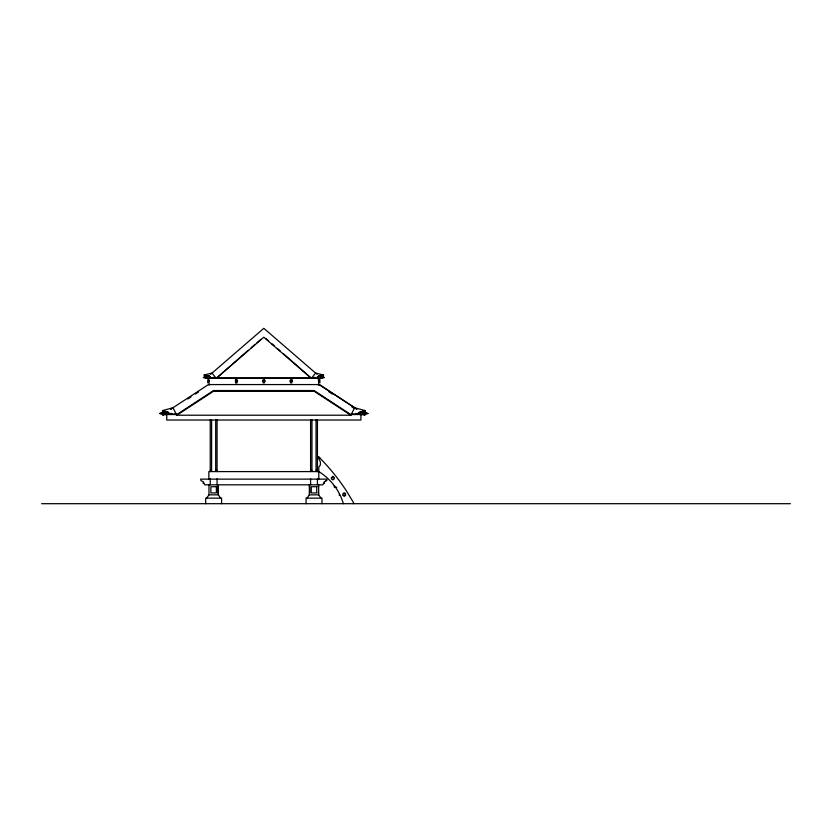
<?xml version="1.0" encoding="UTF-8"?>
<svg xmlns="http://www.w3.org/2000/svg" width="832" height="832" viewBox="0 0 832 832"><rect width="100%" height="100%" fill="white"/><g stroke="black" fill="none" stroke-linecap="round" stroke-linejoin="round"><path stroke-width="1.25" d="M360.911 414.554L365.102 414.565L367.942 413.494L362.752 413.015L365.113 412.266L365.113 410.582L354.661 407.753L350.813 415.22L176.821 415.22L172.983 407.753L162.531 410.582L162.562 412.266L159.702 413.494L162.562 414.554L166.743 414.554M176.821 415.22L213.533 391.217L213.533 390.551L314.101 390.551L350.813 414.554L360.246 413.494L359.06 412.266L365.113 410.582L358.914 412.724M350.813 415.22L314.101 391.217L314.101 390.551M365.092 410.582L365.092 412.266L367.942 413.494M353.392 503.693L353.6 502.726L346.102 490.412A209.175 209.175 0 0 0 334.818 474.843L331.781 471.12A209.175 209.175 0 0 0 322.161 460.387L318.791 456.955L318.791 458.994A6.438 6.438 0 0 1 320.008 465.722A2.527 2.527 0 0 0 318.791 467.303L318.791 479.107M177.091 414.554L162.49 414.534L162.999 415.22L165.058 413.847M318.562 381.222L319.072 380.921L318.573 381.222M209.747 377.51L210.184 376.667L208.728 375.96L204.121 374.993L205.046 376.667L208.728 375.96L209.747 377.51L216.258 378.352L263.827 337.21L311.397 378.352L317.897 377.51L318.916 375.96L323.534 374.993L322.608 376.667L318.916 375.96L317.46 376.667L317.897 377.51M350.553 414.554L365.154 414.534L364.645 415.22L362.554 413.847M206.627 498.15L208.978 494.842L208.978 484.786M306.987 498.15L309.348 494.842L309.348 484.786M283.244 353.6L311.397 378.352L315.598 373.079L323.534 374.993L317.46 376.667M318.864 377.946L318.521 385.185M213.533 390.551L176.821 414.554L167.43 413.494L168.615 412.266L162.552 410.582L168.761 412.724M211.588 419.848L211.588 470.298L210.226 471.588L210.226 419.848M311.958 419.848L311.958 470.298L310.586 471.588L310.586 419.848M205.046 376.667L203.403 377.51L205.962 378.352L208.905 375.804M210.631 374.317L263.827 328.307L317.023 374.317M213.023 377.322L216.258 378.352L248.29 350.241M251.202 347.724L255.081 344.365M257.026 342.68L260.915 339.321M162.562 414.554L166.826 411.767M170.893 409.105L208.437 384.571L319.218 384.571L356.845 409.146L354.682 407.753M187.793 399.006L191.027 396.885M195.385 394.046L198.619 391.924M170.83 409.146L172.983 407.753M318.302 380.276L318.302 379.527M325.978 480.854L324.126 481.905A1.342 1.342 0 0 0 324.626 483.153A1.342 1.342 0 0 1 323.596 483.142L322.899 484.827L204.745 484.827L204.048 483.142A1.342 1.342 0 0 1 203.018 483.153A1.342 1.342 0 0 0 203.528 481.905L200.928 480.605L200.647 479.138L326.997 479.138L326.882 480.397L325.988 480.854M205.962 378.352L321.682 378.352L324.241 377.51L322.608 376.667M311.397 378.352L314.621 377.322M203.403 377.51L208.728 375.96M350.979 414.534L353.122 414.034M355.389 413.525L360.246 413.494M167.43 413.494L172.286 413.525M159.723 413.494L164.913 413.015L162.562 412.266M216.258 377.946L311.397 377.946M207.74 379.714L207.761 382.876M235.758 379.714L237.162 379.714L237.162 382.876L235.758 382.876M319.883 379.714L319.904 382.876M213.533 391.217L314.101 391.217M210.226 470.298L211.588 470.298M215.696 419.848L215.696 470.298L217.058 470.298M310.586 470.298L311.958 470.298M316.056 419.848L316.056 470.298L317.429 470.298M332.405 476.434L333.31 476.434M332.405 479.742L333.31 479.742M218.306 486.71L217.755 486.71L217.755 492.929L218.306 492.929M309.348 486.71L309.889 486.71L309.889 492.929L309.348 492.929M318.126 486.71L318.666 486.71M336.762 487.282L334.318 487.282L334.318 485.638M343.793 492.846L344.698 492.846M318.126 492.929L318.666 492.929M208.978 494.842L218.306 494.842L220.657 498.15M309.348 494.842L318.666 494.842L321.027 498.15M343.793 496.142L344.698 496.142M41.6 503.693L790.4 503.693M174.554 414.034L176.696 414.534M210.184 376.667L204.121 374.993L212.056 373.079L216.258 378.352M318.916 375.96L324.241 377.51M360.901 411.819L365.113 414.554L360.932 411.819L360.911 420.025L166.743 420.025L166.743 411.83M360.849 411.767L365.113 414.554M329.025 391.924L332.259 394.046M351.811 406.806L353.985 408.231M319.218 384.571L356.762 409.105M318.739 375.804L321.682 378.352M265.762 338.489L268.674 341.006M271.586 343.522L274.498 346.039M277.42 348.556L280.332 351.083M316.056 470.298L317.429 471.588L317.429 419.848M215.696 470.298L217.058 471.588L217.058 419.848M318.791 456.955L320.122 458.37M208.78 377.946L209.123 385.185M343.47 503.693L341.089 497.224A57.127 57.127 0 0 0 318.791 471.588L208.853 471.588L208.853 479.107M339.373 493.844L339.373 495.487M321.963 503.693L321.963 498.15L306.051 498.15L306.051 503.693M318.666 484.786L318.666 494.842M317.429 478.785L317.429 484.786M310.586 478.785L310.586 484.786M292.51 380.786L292.51 381.358M290.004 380.786L290.004 381.358M265.158 380.786L265.158 381.358M262.652 380.786L262.652 381.358M235.789 379.714L235.789 382.876M221.593 503.693L221.593 498.15L205.691 498.15L205.691 503.693M218.306 484.786L218.306 494.842M217.058 478.785L217.058 484.786M210.226 478.785L210.226 484.786M235.123 380.994L235.134 380.994M237.141 380.994L237.151 380.994M237.619 380.994L237.63 380.994M208.541 380.994L209.113 381.15L208.541 380.994M264.503 379.714L263.141 379.714L263.141 382.876L264.503 382.876L264.503 379.714M291.855 379.714L290.493 379.714L290.493 382.876L291.855 382.876L291.855 379.714M334.131 477.433L331.396 477.433L331.396 479.076L334.131 479.076L334.131 477.433M216.382 486.71L210.891 486.71L210.891 492.929L216.382 492.929L216.382 486.71M316.753 486.71L311.262 486.71L311.262 492.929L316.753 492.929L316.753 486.71M345.519 493.844L342.784 493.844L342.784 495.487L345.519 495.487L345.519 493.844"/></g></svg>
